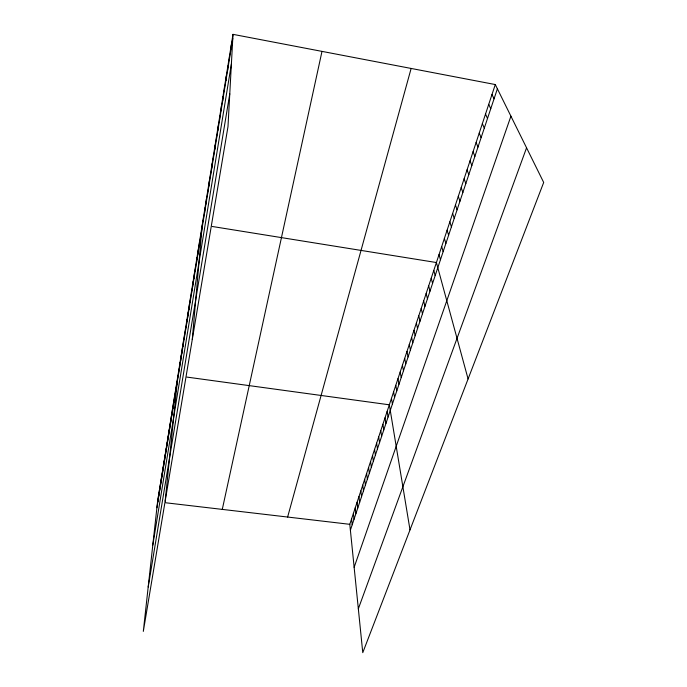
<?xml version="1.0" encoding="UTF-8"?>
<svg xmlns="http://www.w3.org/2000/svg" width="687" height="687" viewBox="0 0 687 687"><rect width="100%" height="100%" fill="white"/><g stroke="black" fill="none" stroke-linecap="round" stroke-linejoin="round"><path stroke-width="1.03" d="M232.996 34.35L227.99 126.623L143.308 631.396L157.555 501.811L232.996 34.35L495.284 84.553L543.692 182.459L362.77 652.65L349.795 524.318L495.284 84.553M231.047 49.103L231.27 45.05M229.321 59.735L229.57 55.621M227.629 70.229L227.886 66.046M225.954 80.594L226.221 76.343M224.297 90.821L224.58 86.51M222.665 100.92L222.966 96.541M221.051 110.89L221.36 106.459M219.462 120.732L219.78 116.24M217.891 130.453L218.226 125.91M216.336 140.062L216.68 135.459M214.808 149.543L215.16 144.888M213.288 158.912L213.657 154.206M211.794 168.169L212.171 163.412M208.857 186.34L209.252 181.497M210.316 177.306L210.703 172.506M207.414 195.263L207.817 190.376M204.58 212.798L205.001 207.826M205.988 204.082L206.401 199.153M203.189 221.412L203.618 216.396M200.449 238.337L200.905 233.245M192.274 339.55L202.253 224.864M197.779 254.868L198.242 249.707M199.11 246.65L199.565 241.523M195.168 271.03L195.649 265.8M196.465 263.001L196.937 257.797M192.609 286.831L193.107 281.533M193.88 278.974L194.369 273.709M190.119 302.28L190.625 296.921M191.355 294.603L191.853 289.27M187.671 317.394L188.195 311.975M188.891 309.88L189.397 304.487M184.107 339.447L184.648 333.951M185.284 332.173L185.816 326.703M186.469 324.822L187.001 319.378M180.655 360.795L181.213 355.231M181.797 353.753L182.347 348.215M182.948 346.634L183.489 341.121M165.163 501.149L177.881 375.849M178.414 374.655L178.981 369.048M179.53 367.76L180.088 362.178M173.974 402.118L174.558 396.433M175.073 395.308L175.657 389.649M176.19 388.43L176.765 382.788M169.689 428.645L170.29 422.891M170.745 422.119L171.346 416.382M171.81 415.523L172.403 409.804M172.884 408.851L173.476 403.157M165.576 454.09L166.194 448.276M166.589 447.821L167.207 442.033M167.611 441.492L168.221 435.713M168.641 435.103L169.251 429.332M161.625 478.513L162.261 472.665M162.596 472.501L163.231 466.653M163.583 466.421L164.21 460.591M164.571 460.29L165.198 454.468M157.83 501.991L158.474 496.1M158.766 496.212L159.41 490.32M159.71 490.372L160.346 484.49M160.664 484.472L161.299 478.607M156.902 507.719L232.781 38.326M152.797 545.109L231.39 63.985M148.194 587.007L229.776 93.784M222.279 509.393L321.997 51.388M287.63 517.036L411.135 68.442M350.387 530.184L497.388 88.803M354.14 567.316L510.922 116.18M358.331 608.819L526.56 147.808M165.713 502.772L349.795 524.318M186.89 377.086L389.331 404.806L410.01 529.866M212.257 226.478L436.4 262.537L468.079 378.949M491.986 94.505L494.047 98.816M488.74 104.338L490.758 108.709M485.52 114.042L487.504 118.473M482.351 123.634L484.292 128.117M479.217 133.106L481.115 137.649M476.117 142.467L477.98 147.061M473.06 151.715L474.889 156.353M470.037 160.852L471.832 165.541M467.048 169.878L468.809 174.61M464.103 178.8L465.82 183.584M461.183 187.62L462.866 192.437M458.298 196.327L459.955 201.197M455.455 204.941L457.07 209.853M452.639 213.451L454.219 218.406M449.848 221.867L451.411 226.856M447.1 230.188L448.62 235.212M444.377 238.415L445.872 243.473M441.689 246.547L443.149 251.64M439.027 254.585L440.461 259.72M433.798 270.403L435.172 275.599M431.221 278.175L432.57 283.405M428.679 285.869L430.002 291.125M426.163 293.478L427.46 298.759M423.673 301L424.944 306.316M421.208 308.446L422.453 313.787M418.778 315.805L419.997 321.173M416.365 323.088L417.559 328.489M413.978 330.301L415.154 335.72M411.625 337.429L412.767 342.873M409.289 344.488L410.414 349.949M406.979 351.469L408.078 356.957M404.686 358.374L405.768 363.887M402.427 365.218L403.484 370.748M400.186 371.985L401.225 377.532M397.971 378.683L398.984 384.256M395.781 385.313L396.768 390.903M393.608 391.873L394.578 397.481M391.461 398.374L392.414 403.999M387.159 411.367L388.078 417.026M385.012 417.859L385.905 423.527M382.882 424.283L383.758 429.976M380.778 430.646L381.637 436.348M378.7 436.941L379.533 442.66M376.639 443.175L377.455 448.912M374.595 449.35L375.394 455.095M372.569 455.455L373.359 461.217M370.568 461.509L371.341 467.28M368.593 467.495L369.34 473.283M366.626 473.429L367.356 479.225M364.685 479.303L365.398 485.108M362.762 485.116L363.457 490.93M360.855 490.879L361.534 496.701M358.966 496.589L359.636 502.42M357.094 502.24L357.747 508.079M355.239 507.839L355.883 513.687M353.41 513.378L354.028 519.235M351.589 518.874L352.199 524.739"/></g></svg>
